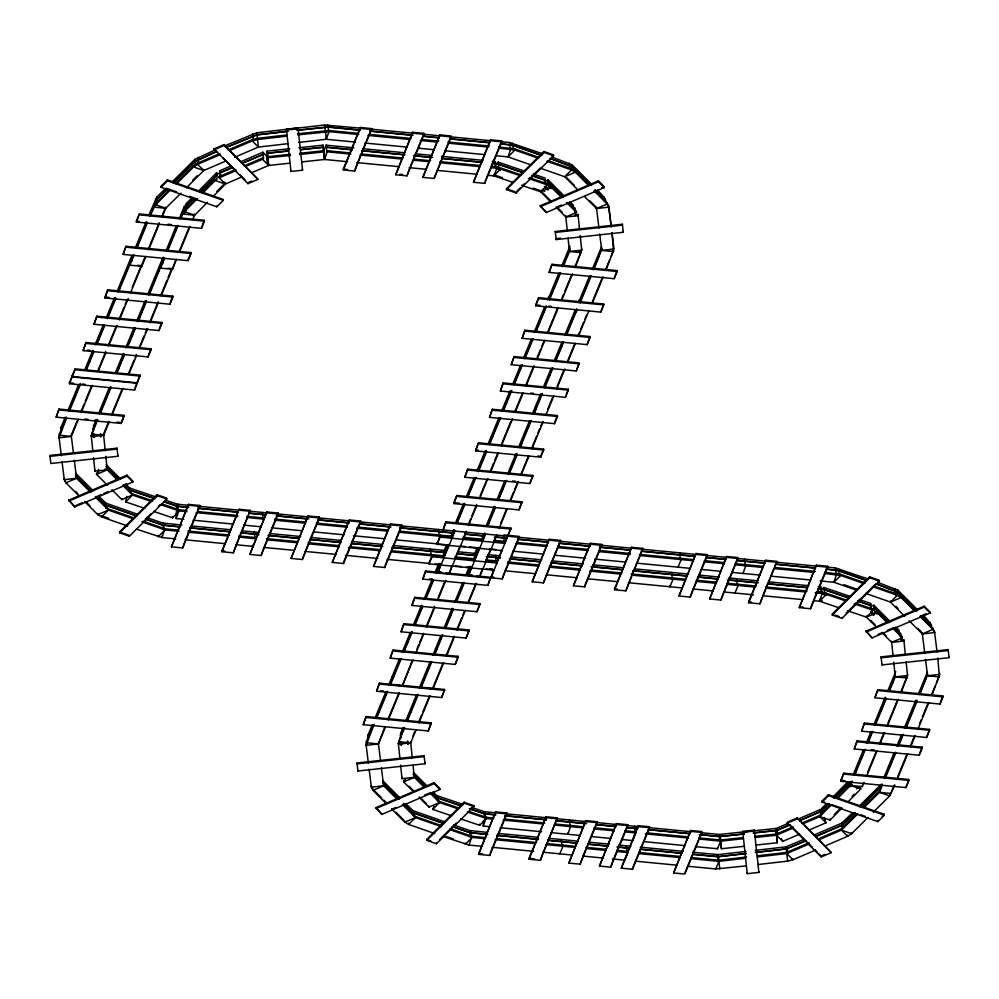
<?xml version="1.0" encoding="UTF-8"?>
<svg xmlns="http://www.w3.org/2000/svg" width="999" height="999" viewBox="0 0 999 999"><rect width="100%" height="100%" fill="white"/><g stroke="black" fill="none" stroke-linecap="round" stroke-linejoin="round"><path stroke-width="1.5" d="M157.305 203.821L157.367 199.176L167.145 189.473M186.251 210.801L186.313 206.156L193.719 198.626M195.354 166.059L195.417 161.413L216.646 151.636M199.713 192.058L216.97 174.975L216.908 179.62L214.972 179.37L202.285 192.27M821.628 814.173L821.665 811.063L829.07 803.546M843.218 827.684L843.268 824.587L855.219 812.724M98.514 469.393L98.476 471.953L96.466 473.251L96.591 474.4L107.567 485.364M132.03 260.826L131.718 258.404L117.957 291.92M155.981 204.583L156.106 200.999L157.367 199.176L156.818 197.115L165.509 188.474M162.662 263.798L162.35 261.363L148.839 294.143M180.357 218.581L185.115 207.904L184.952 212.7L182.705 212.887L181.069 218.306M401.024 737.961L400.499 733.591L402.847 727.896M469.742 571.303L469.218 566.92L465.684 575.474M469.942 570.891L469.418 566.52M78.359 419.405L71.341 436.413L59.078 437.824L59.328 434.103L66.334 417.095M59.078 437.824L66.458 418.256M61.451 431.044L61.126 427.147L65.21 417.22M61.039 431.093L61.126 427.147M385.439 726.91L378.421 743.93L366.158 745.329L366.396 741.62L373.414 724.612M366.158 745.329L374.126 724.337M372.29 724.725L368.194 734.652L368.119 738.611M69.418 382.829L75.137 368.868L140.147 375.162L134.528 390.035L69.518 383.741L69.418 382.829L73.626 383.229M86.001 342.52L83.142 350.612L148.152 356.918L151.111 349.725L151.011 348.813L86.001 342.52L83.142 350.612M96.866 316.171L94.006 324.275L159.016 330.569L161.975 323.376L161.875 322.465L96.866 316.171L94.006 324.275M107.73 289.822L104.87 297.927L169.88 304.22L172.839 297.04L172.74 296.116L107.73 289.822L104.87 297.927M125.986 246.291L123.127 254.395L188.137 260.689L191.096 253.509L190.996 252.597L125.986 246.291L123.127 254.395M136.364 221.141L139.323 213.961L204.333 220.255L204.433 221.166L201.473 228.346L136.463 222.053L136.364 221.141L139.173 221.416M59.028 409.053L56.169 417.145L121.179 423.439L124.151 416.258L124.051 415.347L59.028 409.053L56.169 417.145M69.518 383.741L75.137 368.868M136.463 222.053L139.323 213.961M68.132 410.127L78.659 384.615M85.09 369.018L92.72 350.499M95.08 344.792L103.297 324.85M106.244 317.719L114.46 297.777M117.407 290.647L131.506 256.443L132.18 259.028M135.652 247.14L146.166 221.653M149.076 214.585L156.818 197.115M68.931 410.664L80.032 383.728M85.639 370.292L93.531 351.024M96.216 344.643L104.445 324.687M107.043 318.244L115.609 297.615M129.77 264.011L133.529 254.745M136.189 248.439L146.953 222.19M149.613 215.884L155.707 200.961L166.808 189.348M89.223 362.462L90.397 359.603M69.381 411.163L80.494 384.228M86.351 370.017L93.993 351.486M96.928 344.368L104.57 325.836M107.505 318.718L115.734 298.763M118.669 291.646L129.833 264.573M154.358 205.245L156.106 200.999L155.494 199.013M145.879 256.406L141.796 266.321L129.895 265.16L133.978 255.257M136.9 248.177L147.402 222.702M150.325 215.622L155.507 204.708L170.729 189.598M71.216 435.264L77.06 421.079M81.156 411.163L84.078 404.071M85.252 401.236L91.096 387.063M98.127 370.017L105.769 351.486M108.117 345.791L115.747 327.26M119.281 318.718L123.976 307.317M125.15 304.47L126.91 300.187M132.205 287.362L141.021 265.996M141.671 265.16L145.167 256.668M148.089 249.6L159.178 222.702M162.1 215.622L165.022 208.541M81.281 412.312L92.395 385.377M98.252 371.166L105.894 352.647M108.829 345.517L117.058 325.574M119.405 319.867L128.222 298.489M130.569 292.794L141.733 265.722L137.275 265.284M148.801 249.338L159.303 223.851M162.225 216.771L165.722 208.279L180.944 193.182M95.767 420.379L93.419 426.073L94.018 428.059M98.701 413.261L109.266 387.637M115.722 371.99L123.364 353.459M125.712 347.764L133.941 327.809M136.875 320.691L145.105 300.736M148.039 293.619L162.138 259.415L162.812 262M162.2 260.015L163.374 257.168M166.309 250.05L176.286 225.849M179.221 218.731L184.503 205.919L184.715 207.867M93.631 428.022L97.153 419.48M99.5 413.786L110.652 386.75M116.521 372.515L124.163 353.983M127.098 346.865L134.74 328.334M138.262 319.792L145.904 301.261M96.903 420.229L91.746 434.19L103.646 435.352L108.928 422.54M99.838 413.111L110.402 387.487M116.271 373.251L123.913 354.732M126.848 347.602L135.077 327.66M138.012 320.529L146.241 300.587M148.589 294.88L160.34 266.383L160.527 268.132L172.427 269.28L176.536 259.315M118.094 369.705L119.268 366.845M132.193 335.502L133.367 332.655M139.236 318.406L140.422 315.547M158.042 272.802L159.216 269.955M160.402 266.983L164.173 257.692M166.858 251.323L177.422 225.699M91.746 434.19L97.615 419.967M100.549 412.849L111.114 387.225M116.983 372.977L124.625 354.458M127.56 347.327L135.202 328.808M138.137 321.678L146.366 301.735M149.301 294.605L160.464 267.532M182.767 213.599L185.115 207.904M160.527 268.132L164.635 258.167M167.57 251.049L178.134 225.424M105.232 450.686L103.521 434.19L108.804 421.378M112.325 412.837L122.303 388.648M128.172 374.4L134.041 360.152M135.227 357.305L136.401 354.458M139.336 347.327L144.031 335.926M145.205 333.079L146.978 328.808M150.499 320.254L158.142 301.735M161.076 294.605L166.945 280.357M168.119 277.51L171.653 268.956M175.824 259.59L172.427 269.28M179.345 251.049L188.736 228.272M193.431 216.883L194.605 214.036L192.969 219.468M111.863 415.422L123.014 388.374M128.883 374.138L136.526 355.607M139.46 348.489L147.69 328.534M150.037 322.839L158.267 302.884M161.201 295.766L172.365 268.694L167.907 268.256M179.47 252.198L190.035 226.586M136.801 383.366L134.528 390.035M137.188 382.342L140.147 375.162M148.639 354.558L151.011 348.813M159.503 328.221L161.875 322.465M172.74 296.116L169.88 304.22M121.179 423.439L124.051 415.347M188.037 259.777L190.996 252.597M203.746 221.691L201.473 228.346M143.144 521.153L164.935 528.796L161.925 537.549L136.401 529.12M298.539 142.47L326.311 139.286L329.32 130.532L297.465 133.754M176.523 507.105L177.71 504.245L726.023 557.342M353.783 147.84L326.086 145.155L324.313 149.463L324.413 158.329L323.676 151.411M178.297 509.39L177.71 504.245M350.637 152.959L327.547 150.724L326.91 151.761L326.086 145.155M183.853 519.305L176.161 518.568L179.171 509.802L161.601 503.833M327.547 150.724L324.538 159.478L301.885 161.9M188.474 504.383L171.441 546.84L182.68 547.939L199.812 506.381L199.713 505.469L188.474 504.383L171.441 546.84M184.952 541.271L182.68 547.939M185.552 539.835L196.753 512.649M197.352 511.213L199.713 505.469M343.281 169.068L360.414 127.51L371.665 128.596L354.62 171.066L343.381 169.98L343.281 169.068L347.502 169.468M343.381 169.98L360.414 127.51M357.492 162.962L354.62 171.066M358.017 161.701L368.693 135.777M371.665 128.596L369.293 134.341L411.001 138.436M221.94 550.836L239.073 509.278L250.312 510.364L233.279 552.834L222.04 551.748L221.94 550.836L224.75 551.098M222.04 551.748L239.073 509.278M238.749 538.399L233.279 552.834M239.273 537.125L243.669 526.485M244.218 525.149L247.352 517.544M249.126 513.236L250.312 510.364M412.737 132.293L395.704 174.763L406.943 175.849L424.076 134.291L423.976 133.379L412.737 132.293L395.704 174.763M266.883 511.975L249.85 554.433L261.089 555.531L278.234 513.973L278.134 513.061L266.883 511.975L249.85 554.433M409.802 167.757L406.943 175.849M410.327 166.483L420.492 141.833M421.016 140.572L423.976 133.379M263.961 547.427L261.089 555.531M264.485 546.166L274.638 521.515M275.162 520.242L278.134 513.061M439.91 134.902L422.877 177.372L434.115 178.459L451.261 136.913L451.161 136.001L439.91 134.902L422.877 177.372M447.664 144.443L434.115 178.459M450.561 137.437L448.189 143.182L488.086 147.04M308.104 515.959L291.071 558.429L302.31 559.515L319.443 517.969L319.343 517.045L308.104 515.959L291.071 558.429M307.792 545.079L302.31 559.515M308.316 543.818L312.699 533.166M315.859 525.499L313.249 531.843L344.218 534.84M316.383 524.238L319.343 517.045M490.509 139.81L473.476 182.28L484.715 183.366L501.848 141.808L501.748 140.896L490.509 139.81L473.476 182.28M485.202 181.019L487.574 175.262L493.793 175.861L512.824 182.33M488.099 174.001L490.709 167.657L496.928 168.257L496.803 167.108L490.646 166.508M491.258 166.333L495.654 155.682M496.178 154.42L501.748 140.896M496.803 167.108L496.153 168.157L495.342 161.538L492.257 161.239M349.325 519.955L332.292 562.425L343.531 563.511L360.664 521.953L360.564 521.041L349.325 519.955L332.292 562.425M496.928 168.257L493.793 175.861L500.524 169.018L500.399 167.857L520.904 174.825M344.018 561.163L345.804 556.843M346.391 555.407L357.605 528.221M358.191 526.785L360.564 521.041M390.547 523.951L373.514 566.408L384.752 567.507L401.885 525.949L401.785 525.037L390.547 523.951L373.514 566.408M385.239 565.147L387.612 559.403M388.136 558.141L390.746 551.798M391.296 550.474L395.691 539.822M396.216 538.561L401.785 525.037M379.458 683.154L376.586 691.246L441.608 697.539L444.567 690.359L444.468 689.447L379.458 683.154L376.586 691.246M393.082 650.024L390.209 658.129L455.232 664.422L458.191 657.242L458.091 656.331L393.082 650.024L390.209 658.129M403.946 623.688L401.074 631.78L466.096 638.074L469.055 630.893L468.956 629.982L403.946 623.688L401.074 631.78M414.81 597.34L411.938 605.431L476.96 611.725L479.92 604.545L479.82 603.633L414.81 597.34L411.938 605.431M441.371 572.514L425.674 570.991L422.802 579.095L487.824 585.389L490.684 577.285L476.461 575.911M431.968 555.794L428.833 563.399L387.125 559.353M440.047 536.213L436.9 543.818L436.775 542.657M445.966 521.84L443.106 529.932L445.966 521.84L510.976 528.134L490.984 577.784L502.222 578.883L519.355 537.325L519.255 536.413L508.016 535.327L508.116 536.238M453.871 502.684L456.83 495.492L521.84 501.785L521.94 502.697L518.981 509.89L453.971 503.596L453.871 502.684L459.49 503.221M467.694 469.143L464.835 477.247L529.845 483.541L532.804 476.361L532.704 475.437L467.694 469.143L464.835 477.247M475.599 449.987L478.558 442.807L543.568 449.1L543.668 450.012L540.709 457.192L475.699 450.899L475.599 449.987L478.409 450.262M492.382 409.265L489.522 417.37L554.532 423.663L557.492 416.483L557.392 415.559L492.382 409.265L489.522 417.37M503.246 382.929L500.387 391.021L565.397 397.315L568.356 390.134L568.256 389.223L503.246 382.929L500.387 391.021M514.11 356.581L511.251 364.672L576.261 370.966L579.22 363.786L579.12 362.874L514.11 356.581L511.251 364.672M524.975 330.232L522.115 338.324L587.125 344.63L590.084 337.437L589.984 336.526L524.975 330.232L522.115 338.324M552.01 264.298L549.138 272.39L614.16 278.696L617.12 271.503L617.02 270.592L552.01 264.298L549.138 272.39M366.109 716.558L363.249 724.662L428.259 730.956L431.218 723.763L431.118 722.851L366.109 716.558L363.249 724.662M422.802 579.095L425.674 570.991M494.118 570.179L429.108 563.886L432.067 556.705L431.843 554.632M502.097 549.687L502.197 550.599L437.175 544.305L440.147 537.125L439.922 535.052L439.273 536.101L438.449 529.495M453.971 503.596L456.83 495.492M475.699 450.899L478.558 442.807M535.701 304.895L538.661 297.702L603.683 304.008L603.783 304.92L600.811 312.1L535.801 305.806L535.701 304.895L539.922 305.307M535.801 305.806L538.661 297.702M375.212 717.644L385.739 692.12M388.661 685.039L399.213 659.427M402.147 652.31L410.377 632.355M413.311 625.237L421.541 605.282M423.888 599.587L432.117 579.632M435.052 572.514L438.586 563.96L438.798 565.909L435.851 573.039M444.105 550.649L446.466 544.917M455.919 521.99L463.561 503.471M466.496 496.341L474.138 477.822M477.072 470.691L485.302 450.749M488.236 443.618L498.813 417.969M509.977 390.896L502.335 409.428L502.547 411.376L510.776 391.421M512.912 383.778L520.554 365.247M523.488 358.129L531.131 339.598M534.065 332.48L544.642 306.83M547.577 299.7L548.751 296.853L549.025 299.4L559.927 273.102M548.813 297.452L558.791 273.251M561.725 266.134L569.942 246.204M376.011 718.169L387.113 691.233M390.035 684.153L400.599 658.528M403.296 652.147L411.763 631.455M414.46 625.074L422.34 605.806M425.037 599.425L433.254 579.47M444.318 552.597L447.265 545.442M451.998 533.978L453.771 529.67M456.718 522.514L463.773 505.419M467.295 496.865L474.937 478.346M477.872 471.216L486.101 451.273M489.035 444.143L499.612 418.494M513.711 384.303L521.353 365.771M524.288 358.653L532.517 338.698M535.452 331.581L546.028 305.931M439.935 563.349L437.112 571.665L441.57 572.102M442.894 556.181L447.627 544.717M450.574 537.562L453.534 530.394M456.468 523.264L464.697 503.309M467.045 497.614L475.274 477.659M478.209 470.541L486.438 450.586M489.373 443.469L499.95 417.819M502.884 410.689L511.113 390.746M514.048 383.616L521.69 365.097M524.625 357.967L532.267 339.448M535.202 332.317L545.779 306.668M393.943 675.674L392.769 678.521L392.17 676.535M399.825 661.413L400.999 658.566M406.868 644.318L408.042 641.47M420.979 610.127L422.152 607.267M458.878 518.281L460.052 515.434M491.783 438.486L492.957 435.639M498.826 421.391L499.999 418.531M505.881 404.283L507.055 401.436M531.73 341.596L532.904 338.736M538.786 324.488L539.959 321.641M562.524 266.658L570.154 248.152M377.048 717.257L387.575 691.733M401.074 659.003L390.497 684.652L390.372 683.491M404.008 651.872L412.237 631.93M415.172 624.8L422.814 606.281M425.749 599.15L433.379 580.631M437.112 571.665L440.059 564.51M443.019 557.342L448.339 544.443M451.286 537.275L454.245 530.119M457.18 522.989L464.822 504.47M467.757 497.34L475.986 477.385M478.334 471.69L486.563 451.748M489.498 444.617L500.661 417.545M503.596 410.414L511.825 390.472M514.173 384.765L522.402 364.822M525.337 357.692L532.979 339.173M535.914 332.043L546.49 306.393M568.793 252.46L569.967 249.613M549.487 299.875L560.651 272.827M563.586 265.709L569.455 251.486L568.044 237.987M440.734 564.547L437.862 572.639L449.113 573.738L466.246 532.18M443.868 556.942L448.801 544.967M451.935 537.362L454.308 531.618M437.862 572.639L455.007 531.093M366.396 741.62L366.521 742.769L378.421 743.93L384.727 727.172M388.236 718.668L398.763 693.156M411.663 661.85L402.385 685.801L396.441 685.227M416.958 649.025L418.718 644.755M419.892 641.895L423.414 633.354M426.948 624.8L434.577 606.281M438.111 597.727L444.567 582.055M468.956 522.989L470.716 518.718M471.89 515.859L476.598 504.458M480.119 495.916L486.588 480.244M490.109 471.69L493.631 463.136M494.805 460.289L497.752 453.171M501.86 443.194L510.676 421.815M514.785 411.838L522.427 393.319M525.949 384.765L533.591 366.246M537.112 357.692L540.634 349.151M541.808 346.291L543.581 342.02M547.689 332.043L557.679 307.817M561.85 298.451L563.611 294.181M564.785 291.333L571.241 275.674M574.762 267.133L581.218 251.473L578.883 250.836M388.361 719.829L399.463 692.894M402.385 685.801L412.962 660.152M415.909 653.034L423.539 634.502M426.486 627.384L434.702 607.429M437.649 600.312L445.866 580.357M451.973 565.634L449.113 573.738M454.92 558.491L459.64 547.027M466.146 531.268L463.186 538.449L483.379 540.409M468.494 525.561L476.723 505.619M479.657 498.489L487.887 478.546M490.821 471.416L498.464 452.897M501.398 445.766L512.562 418.693M515.496 411.576L523.139 393.044M526.073 385.926L534.303 365.971M537.237 358.853L544.88 340.322M547.814 333.204L558.391 307.555M561.975 299.6L572.539 273.988M575.474 266.87L581.218 251.473M405.781 720.779L416.346 695.154M419.28 688.036L429.845 662.399M432.792 655.269L441.009 635.327M443.956 628.196L452.172 608.254M454.52 602.547L462.749 582.604M474.138 555.057L477.097 547.889M486.55 524.962L494.193 506.431M497.127 499.313L504.77 480.781M507.704 473.663L515.934 453.708M518.868 446.59L529.445 420.941M540.609 393.868L532.966 412.387L533.179 414.335L541.745 393.706M543.543 386.738L551.186 368.219M554.12 361.089L561.763 342.57M564.697 335.439L575.274 309.79M578.209 302.672L579.383 299.825L579.657 302.372L590.509 276.199M579.445 300.412L589.385 276.311M592.307 269.231L601.66 246.541M403.983 727.747L398.826 741.708L410.714 742.856L415.996 730.044M406.581 721.303L417.732 694.255M420.666 687.137L431.231 661.5M433.928 655.119L442.157 635.164M445.092 628.046L452.972 608.778M455.669 602.397L463.898 582.442M467.082 574.575L470.579 566.321M472.939 560.589L478.259 547.689M481.206 540.521L484.165 533.354M487.1 526.223L494.992 506.955M497.677 500.574L505.906 480.631M508.503 474.188L517.07 453.558M519.667 447.115L530.581 420.779M544.343 387.262L552.322 368.057M554.92 361.613L563.149 341.67M565.834 335.289L576.66 308.891M402.859 731.305L404.033 728.458M409.902 714.223L411.076 711.375M435.739 651.56L436.913 648.713M449.837 617.357L451.024 614.51M593.106 269.755L601.873 248.501M483.017 536.975L484.203 534.115M487.749 525.524L488.923 522.677M501.848 491.321L503.021 488.474M508.891 474.225L510.077 471.378M520.641 445.729L521.828 442.882M527.697 428.633L528.871 425.774M533.578 414.373L535.926 408.678M548.851 377.335L550.024 374.475M560.601 348.826L561.775 345.979M567.657 331.73L568.831 328.883M574.7 314.635L575.874 311.788M398.826 741.708L404.695 727.472M407.629 720.354L418.194 694.73M431.705 661.962L421.128 687.612L421.004 686.463M434.64 654.845L442.869 634.889M445.804 627.772L453.446 609.24M456.381 602.122L464.023 583.591M472.202 575.062L467.744 574.637L470.704 567.469L465.984 566.995M473.651 560.302L478.971 547.415M481.93 540.247L484.877 533.079M487.812 525.961L495.454 507.43M498.389 500.312L506.618 480.357M508.966 474.662L517.195 454.707M520.129 447.589L531.293 420.504M534.24 413.386L542.457 393.431M544.805 387.737L553.034 367.782M555.968 360.664L563.611 342.133M566.545 335.015L577.122 309.365M597.589 259.877L598.763 257.043M580.119 302.872L591.221 275.936M594.143 268.843L601.623 249.263M471.366 567.507L468.494 575.611L479.745 576.698L496.878 535.139M474.5 559.915L479.433 547.939M482.567 540.334L484.94 534.577M468.494 575.611L485.639 534.053M412.937 736.013L414.697 731.743M418.806 721.778L421.74 714.66M422.914 711.812L429.37 696.153M432.892 687.612L442.882 663.386M445.829 656.268L454.046 636.313M456.993 629.195L461.688 617.794M462.862 614.947L464.622 610.664M468.156 602.122L475.786 583.591M500.761 523.101L506.643 508.853M510.164 500.299L513.686 491.758M514.86 488.911L517.807 481.78M520.741 474.662L528.384 456.131M531.905 447.577L536.6 436.188M537.787 433.329L539.547 429.058M540.721 426.211L542.482 421.928M547.764 409.115L552.472 397.714M557.167 386.313L563.636 370.641M567.744 360.664L574.8 343.556M577.734 336.438L579.495 332.168M580.669 329.308L583.616 322.19M584.79 319.343L586.55 315.06M591.895 302.859L602.409 277.347M605.918 268.843L609.427 260.339M611.176 256.081L613.523 250.412L606.043 269.992M418.931 722.926L430.094 695.891M443.593 663.124L433.029 688.773L427.072 688.186M446.541 655.993L454.17 637.474M457.117 630.344L465.334 610.401M468.281 603.271L476.498 583.329M480.232 574.35L482.604 568.606M490.871 548.563L485.739 561.001L496.978 562.087L501.923 550.112M495.591 537.1L493.818 541.421L505.057 542.507L510.976 528.134M499.125 528.533L507.355 508.578M510.289 501.461L518.518 481.506M521.453 474.388L529.095 455.856M532.03 448.738L543.194 421.665M546.128 414.535L553.771 396.016M556.705 388.886L564.934 368.943M567.869 361.813L575.511 343.294M578.446 336.163L589.023 310.514M592.594 302.597L603.121 277.085M458.091 656.331L455.232 664.422M468.956 629.982L466.096 638.074M479.82 603.633L476.96 611.725M490.684 577.285L487.824 585.389M617.02 270.592L614.16 278.696M444.468 689.447L441.608 697.539M490.984 577.784L493.843 569.692M521.84 501.785L518.981 509.89M532.704 475.437L529.845 483.541M541.196 454.845L543.568 449.1M555.032 421.316L557.392 415.559M568.256 389.223L565.397 397.315M578.533 364.31L576.261 370.966M589.984 336.526L587.125 344.63M603.683 304.008L600.811 312.1M431.118 722.851L428.259 730.956M504.495 572.215L502.222 578.883M505.082 570.779L507.704 564.447M508.229 563.174L512.612 552.534M513.161 551.198L516.296 543.593M516.895 542.157L518.668 537.849M549.238 539.31L532.205 581.78L543.444 582.867L560.576 541.308L560.476 540.397L549.238 539.31L532.205 581.78M549.438 567.17L543.444 582.867M549.987 565.834L554.383 555.194L585.339 558.191M554.907 553.921L557.517 547.589L588.473 550.586M558.104 546.153L560.476 540.397M590.459 543.306L573.426 585.776L584.665 586.863L601.798 545.304L601.698 544.393L590.459 543.306L573.426 585.776M443.481 836.625L468.993 845.054L472.003 836.3L450.212 828.671M485.601 818.368L484.79 811.75L691.358 831.755M489.398 826.673L483.241 826.073L486.251 817.319L468.681 811.35M585.152 584.515L587.524 578.758M588.049 577.497L595.604 559.178M596.116 557.917L601.698 544.393M495.554 811.887L478.521 854.357L489.76 855.444L506.893 813.885L506.793 812.974L495.554 811.887L478.521 854.357M490.247 853.096L500.699 827.771M501.223 826.498L506.793 812.974M614.535 588.848L631.68 547.29L642.919 548.389L625.886 590.846L614.635 589.76L614.535 588.848L617.345 589.123M614.635 589.76L631.68 547.29M631.356 576.411L625.886 590.846M631.88 575.149L636.263 564.51M636.813 563.174L639.435 556.83M639.959 555.569L642.919 548.389M529.008 858.341L546.153 816.782L557.392 817.881L540.359 860.339L529.108 859.252L529.008 858.341L534.64 858.89M529.108 859.252L546.153 816.782M542.619 853.683L540.359 860.339M543.219 852.247L554.433 825.062M555.019 823.626L557.392 817.881M559.79 853.845L562.924 846.24L562.799 845.092L562.15 846.141L561.338 839.522M678.034 567.17L681.168 559.565L681.043 558.404L680.394 559.452L679.582 552.834M585.864 820.629L568.831 863.099L580.069 864.185L597.202 822.639L597.102 821.727L585.864 820.629L568.831 863.099M696.028 553.521L678.995 595.991L690.234 597.077L707.367 555.531L707.28 554.62L696.028 553.521L678.995 595.991M585.539 849.749L580.069 864.185M590.459 837.836L586.063 848.488L606.268 850.449M591.008 836.513L593.618 830.169M594.143 828.908L597.102 821.727M692.507 590.421L690.234 597.077M693.106 588.985L696.241 581.381M696.79 580.044L701.173 569.405M701.698 568.144L707.28 554.62M616.495 823.601L599.462 866.071L610.701 867.157L627.834 825.599L627.734 824.687L616.495 823.601L599.462 866.071M726.66 556.493L709.627 598.963L720.866 600.049L738.011 558.491L737.911 557.579L726.66 556.493L709.627 598.963M613.561 859.053L610.701 867.157M614.085 857.791L624.25 833.141M624.775 831.867L627.734 824.687M723.139 593.394L720.866 600.049M723.738 591.957L734.427 566.033M734.939 564.772L737.312 559.015M638.336 825.698L621.303 868.168L632.542 869.255L649.675 827.696L649.575 826.785L638.336 825.698L621.303 868.168M625.324 858.878L627.946 852.547L617.107 851.498M633.403 839.297L635.888 831.805L625.049 830.756M734.977 593.044L738.111 585.439L737.986 584.278L737.337 585.327L736.525 578.721M743.044 573.463L746.066 564.697M633.041 866.907L635.401 861.15M635.926 859.889L638.548 853.546M639.085 852.222L643.481 841.57M644.005 840.309L649.575 826.785M748.588 601.835L765.721 560.277L776.96 561.363L759.927 603.833L748.688 602.747L748.588 601.835L751.398 602.097M748.688 602.747L765.721 560.277M762.2 597.177L759.927 603.833M762.786 595.729L765.409 589.398M765.933 588.124L770.316 577.484M774 568.543L770.866 576.148L810.763 580.019M774.6 567.107L776.373 562.799M690.659 830.481L673.626 872.951L684.864 874.038L701.997 832.479L701.897 831.568L690.659 830.481L673.626 872.951M684.765 873.126L698.413 840.022M698.938 838.76L701.31 833.004M816.32 565.172L799.287 607.642L810.526 608.728L827.659 567.182L827.559 566.258L816.32 565.172L799.287 607.642M813.91 599.363L827.559 566.258M743.169 837.587L720.516 840.009L719.867 841.046L719.055 834.44L700.586 832.654M816.458 591.883L822.614 592.482L821.965 593.531L821.153 586.913L818.069 586.613M695.966 846.677L717.507 848.763L720.641 841.158L719.904 834.427L750.112 831.205M822.614 592.482L819.605 601.236L813.448 600.636L810.526 608.728M687.999 866.27L715.746 868.955L718.88 861.35L718.756 860.189L691.008 857.504M877.821 689.66L874.949 697.764L939.972 704.058L942.931 696.877L942.831 695.966L877.821 689.66L874.949 697.764M840.846 780.381L843.805 773.189L908.828 779.495L908.928 780.406L905.956 787.587L840.946 781.293L840.846 780.381L845.067 780.793M857.142 740.858L854.282 748.95L919.292 755.244L922.252 748.064L922.152 747.152L857.142 740.858L854.282 748.95M864.472 723.076L861.613 731.168L926.622 737.474L929.582 730.281L929.482 729.37L864.472 723.076L861.613 731.168M840.946 781.293L843.805 773.189M853.296 774.475L863.273 750.274M866.208 743.156L870.903 731.768M885.189 697.202L874.625 722.814L874.837 724.774L885.738 698.476M887.537 691.508L895.753 671.578M836.575 798.263L850.324 784.29L851.498 781.443M854.095 774.999L864.659 749.375M867.344 743.006L872.04 731.618M888.673 691.358L895.379 674.949M854.482 775.037L855.656 772.19M861.525 757.954L862.699 755.107M880.519 712L881.692 709.153M892.257 683.528L893.431 680.681M837.761 798.338L850.449 785.439L852.209 781.168M855.144 774.05L865.122 749.849M868.056 742.732L872.751 731.355M875.299 725.249L886.45 698.201M889.385 691.083L895.254 676.847L893.73 662.2M867.507 772.627L876.31 751.273M879.832 742.732L883.94 732.766M887.661 723.825L897.052 701.048M900.574 692.507L907.03 676.847L904.694 676.211M850.324 784.29L850.449 785.439L862.349 786.588L864.11 782.317M867.045 775.199L877.022 751.011M879.957 743.893L884.652 732.504M887.199 726.398L898.351 699.35M901.285 692.232L907.03 676.847M884.053 777.147L893.968 753.084M896.89 746.016L901.56 734.69M915.783 700.262L905.256 725.786L905.469 727.734L916.582 700.799M918.705 693.181L927.472 671.915M884.839 777.684L895.354 752.21M898.263 745.129L902.347 735.227M919.505 693.718L927.684 673.863M863.024 807.379L879.332 791.196L882.254 784.115M885.164 777.047L895.092 752.984M898.014 745.903L902.684 734.577M905.806 727.085L916.907 700.149M919.242 694.48L927.434 674.625L919.954 694.205M890.484 764.984L891.657 762.15M909.377 719.268L910.539 716.433M864.235 807.454L879.457 792.344L882.379 785.276M885.289 778.196L895.803 752.722M898.713 745.641L903.383 734.315M905.931 728.234L917.032 701.298M891.807 790.933L894.142 785.276M897.651 776.785L906.992 754.133M910.489 745.641L913.998 737.15M919.455 723.975L921.203 719.73M922.377 716.895L928.221 702.722M931.73 694.205L935.239 685.701M936.4 682.866L939.322 675.786L931.855 695.366M894.854 785.014L889.672 795.928L873.363 812.112M897.189 779.345L907.691 753.87M910.613 746.79L915.284 735.464M917.819 729.382L928.933 702.447M942.831 695.966L939.972 704.058M908.228 780.931L905.956 787.587M919.792 752.896L922.152 747.152M929.482 729.37L926.622 737.474M263.149 519.055L263.798 518.006L246.878 516.358M238.798 535.939L255.732 537.587L255.082 538.636L254.258 532.017M494.093 540.309L504.932 541.358L504.283 542.395L503.471 535.789M486.026 559.877L496.853 560.938L496.203 561.975L495.392 555.369M635.888 831.805L635.239 832.854L634.427 826.248M169.518 189.523L153.709 205.981L153.834 207.13L165.722 208.279L165.597 207.13M881.13 784.227L880.981 786.712L860.326 807.204M861.75 806.243L881.343 786.176M889.547 794.779L891.233 792.344L891.358 793.506L879.457 792.344L879.332 791.196M433.916 806.518L432.792 809.402L451.823 815.871M820.728 598.351L819.48 600.087L822.402 601.073M192.108 197.64L185.764 204.083L186.313 206.156M198.451 191.184L216.421 172.914L220.791 174.4M185.976 206.031L193.369 198.514M200.062 192.17L216.97 174.975M195.941 198.714L184.315 210.539L184.44 211.701L194.73 215.197L207.417 202.298M184.44 211.701L197.128 198.801M202.41 193.419L215.097 180.519L214.972 179.37M216.808 191.471L225.262 182.867L223.239 181.781M213.761 195.841L225.387 184.016L242.145 176.835M128.172 490.097L130.07 488.161L156.431 497.115M130.669 493.306L130.07 488.161M144.743 508.354L125.712 501.898L132.442 495.042L132.318 493.893L123.551 485.127M495.292 165.035L498.164 162.138L524.512 171.091M500.399 167.857L499.063 168.769L498.164 162.138M177.834 510.714L176.935 504.083L165.21 500.099M153.534 511.338L172.565 517.807L179.296 510.964L186.988 511.7M545.916 184.678L545.017 178.047L533.304 174.076M529.682 177.81L547.252 183.779L547.377 184.94L540.646 191.783L521.615 185.315M437.749 800.811L437.15 795.666L463.511 804.62M432.792 809.402L439.523 802.559L439.398 801.398L430.631 792.632M484.915 818.218L484.003 811.588L472.29 807.604M460.601 818.855L479.645 825.324L486.376 818.468L492.532 819.068M821.103 590.409L823.963 587.499L850.324 596.453M846.715 600.199L826.21 593.231L824.874 594.13L823.963 587.499M826.21 593.231L826.335 594.38L819.605 601.236L838.636 607.704M871.415 608.566L870.816 603.421L859.103 599.437M847.427 610.689L866.458 617.157L873.188 610.302L873.064 609.153L855.494 603.184M826.398 803.633L821.116 809.003L821.665 811.063M832.741 797.177L847.539 782.13M821.328 810.951L828.72 803.433M834.015 798.051L849.874 781.93M834.352 798.164L850.211 782.042M801.523 823.251L819.667 815.459L830.231 804.707M803.034 823.8L819.792 816.62L831.418 804.794M850.149 786.7L852.259 784.54M856.48 788.848L858.591 786.7L860.626 787.786L860.751 788.935L848.064 801.835M834.19 814.66L840.534 808.203M852.159 796.39L854.282 794.23M819.667 815.459L819.792 816.62L830.082 820.117L841.72 808.291M167.395 179.92L160.926 186.351L161.014 187.263L216.845 206.805L223.326 200.374L223.227 199.463L167.395 179.92L167.495 180.831L161.014 187.263M172.04 182.005L194.867 159.353L214.822 150.087M173.339 182.879L195.08 161.301L216.433 151.436M173.676 182.992L195.417 161.413L194.867 159.353M176.036 183.054L193.431 165.797L197.452 163.174L219.867 153.559M176.161 184.203L193.556 166.945L197.577 164.335L219.992 154.708M192.782 180.157L197.128 175.849M186.376 187.787L203.771 170.517L226.186 160.901M96.191 496.865L108.279 508.941L108.404 510.089L101.536 516.895L97.777 514.647L84.59 501.486M119.593 531.943L157.055 494.742L166.708 498.126L166.808 499.038L129.346 536.238L119.693 532.867L119.593 531.943L129.246 535.327L129.346 536.238M119.693 532.867L157.155 495.654L157.055 494.742M145.817 518.868L151.224 513.511M158.279 506.505L160.24 504.557L179.296 510.964M543.843 151.498L506.381 188.711L506.481 189.623L516.133 192.994L553.596 155.794L553.496 154.882L543.843 151.498L543.943 152.41L506.481 189.623M178.908 531.281L165.06 529.945L158.192 536.75L158.067 535.601M520.354 187.8L516.033 192.083L516.133 192.994M522.514 185.652L524.475 183.704M530.444 177.772L539.085 169.193M403.271 804.37L415.347 816.445L415.484 817.594L408.616 824.412L404.845 822.165L391.67 808.99M426.673 839.46L464.135 802.247L473.788 805.631L473.888 806.543L436.426 843.755L426.773 840.371L426.673 839.46L430.806 840.908M426.773 840.371L464.235 803.159L464.135 802.247M439.56 839.622L456.131 823.164M470.554 808.853L473.788 805.631M484.44 838.648L472.127 837.449L465.272 844.267L465.147 843.106M869.654 576.873L832.192 614.073L832.292 614.984L841.945 618.369L879.407 581.156L879.307 580.244L869.654 576.873L869.754 577.784L832.292 614.984M846.165 613.161L874.987 584.54M865.808 593.456L890.496 602.11L897.364 595.304L897.239 594.143L873.988 586.001M821.952 801.173L828.433 794.742L884.265 814.285L884.365 815.196L877.884 821.628L822.052 802.085L821.952 801.173L824.712 802.135M822.052 802.085L828.533 795.654L828.433 794.742M813.823 835.114L841.845 823.089L852.497 812.811M860.114 805.256L880.768 784.752L881.318 786.825M854.882 812.599L842.057 825.037L815.434 836.463M817.469 839.185L841.283 828.958L856.505 813.848M818.993 839.734L841.408 830.107L857.716 813.923M867.931 817.507L851.623 833.69L847.602 836.3L825.186 845.928M882.105 816.433L884.265 814.285M871.727 610.052L873.064 609.153M405.544 779.47L403.546 780.756L403.671 781.917L413.536 791.77M214.011 148.901L224.051 144.593L258.004 179.345L247.964 183.654L214.011 148.901L215.959 150.849M214.098 149.813L224.151 145.504L258.004 179.345M224.638 145.879L256.768 132.78L324.663 125L363.299 128.396M226.249 147.228L256.98 134.728L287.837 131.194M226.448 147.427L257.018 134.977L287.874 131.443M228.272 149.95L252.098 139.723L257.355 138.349L286.663 134.99M229.807 150.499L252.223 140.871L257.48 139.51L286.788 136.151M234.603 157.293L258.416 147.065L287.737 143.706M230.794 166.009L219.63 170.804L220.217 177.447L219.068 176.673L235.826 169.48M240.572 161.813L262.899 152.223L266.408 155.732L267.295 162.687L268.669 165.447L251.91 172.64M219.842 172.752L232.405 167.357M242.183 163.162L263.324 154.383L263.486 158.878L262.337 158.104L244.193 165.896M220.055 172.952L232.617 167.57M242.382 163.374L263.324 154.383M219.068 176.673L219.193 177.822L235.951 170.642M245.717 166.446L262.462 159.253L268.669 165.447L289.81 163.187M251.623 181.119L247.864 182.742L247.964 183.654M544.455 181.393L548.064 179.845L564.51 196.279M551.248 188.724L549.063 186.526L547.927 181.943L562.524 196.041M561.138 197.09L551.273 187.225L540.646 191.783L550.511 201.648M540.284 205.769L598.376 180.844L604.22 186.688L604.32 187.6L546.241 212.537L540.284 205.769L546.241 212.537M540.384 206.681L598.476 181.756L604.32 187.6M557.517 206.743L561.5 205.032M601.71 187.775L604.22 186.688M568.756 202.76L573.488 206.993L573.276 205.045L569.992 201.761M567.594 202.51L576.373 211.276L576.498 212.425L565.871 216.995L555.993 207.13M90.834 492.532L76.548 478.259L65.922 482.829L64.286 479.67L62.05 461.738M96.591 474.4L107.23 469.842L117.095 479.695M68.869 500.137L126.948 475.199L132.805 481.056L132.904 481.968L74.813 506.905L68.869 500.137L74.813 506.905M68.968 501.048L127.048 476.111L132.904 481.968M75.974 505.444L82.255 502.759M96.791 496.515L100.974 494.717M103.759 493.518L107.954 491.72M122.765 485.364L126.536 483.753M124.7 485.377L129.445 489.61L129.233 487.662L125.936 484.378M111.95 489.747L121.816 499.6L132.442 495.042L151.486 501.51M133.092 518.743L108.404 510.089L97.777 514.647L97.652 513.498M396.803 798.938L383.628 785.776L373.002 790.334L371.366 787.175L369.131 769.242M403.671 781.917L414.298 777.347L424.175 787.212M375.936 807.642L434.028 782.716L439.885 788.561L439.985 789.472L381.893 814.41L375.936 807.642L381.893 814.41M376.036 808.566L434.128 783.628L439.985 789.472M391.845 809.19L395.829 807.479M424.525 795.154L428.509 793.443M870.254 606.755L873.875 605.207L890.321 621.653M877.06 614.085L874.874 611.9L873.725 607.317L888.336 621.403M890.371 600.948L890.496 602.11L901.135 597.539L914.31 610.714M431.78 792.894L436.513 797.127L436.313 795.179L433.017 791.882M866.333 615.996L866.458 617.157L877.085 612.587L886.95 622.452M419.018 797.252L428.896 807.117L439.523 802.559L458.553 809.015M441.62 826.76L415.484 817.594L404.845 822.165L404.72 821.016M866.096 631.143L924.187 606.206L930.032 612.062L930.131 612.974L872.052 637.899L866.096 631.143L872.052 637.899M866.195 632.055L924.275 607.117L930.131 612.974M878.221 634.303L881.992 632.679M887.312 630.394L891.295 628.683M919.992 616.371L926.273 613.673M894.567 628.134L899.3 632.367L899.088 630.419L895.803 627.122M881.805 632.492L891.67 642.357L902.309 637.799L902.184 636.638L893.406 627.872M797.327 817.894L787.274 822.202L787.374 823.114L821.228 856.955L831.28 852.646L797.327 817.894L831.28 852.646M787.374 823.114L797.427 818.805M788.124 823.363L776.96 828.159L777.547 834.814L776.398 834.028L755.244 836.288M797.889 819.168L820.229 809.59L821.977 811.338M777.16 830.107L789.722 824.724M799.5 820.529L820.441 811.538L820.753 814.734M777.372 830.319L789.934 824.924M799.699 820.728L820.641 811.737M793.144 826.847L776.398 834.028L776.498 835.077L776.023 830.656L753.358 833.079M793.268 827.996L776.523 835.189L755.381 837.449M756.168 845.029L777.309 842.769L776.523 835.189L782.716 841.383L799.462 834.19M809.24 829.994L825.986 822.801L824.175 817.444M755.207 850.374L786.063 846.84L804.008 839.322M805.631 840.671L786.275 848.788L755.419 852.322M805.831 840.871L786.3 849.038L755.444 852.572M815.634 836.663L842.257 825.236L843.268 824.587L842.719 822.514M757.329 855.768L786.638 852.409L809.053 842.794M757.454 856.93L786.762 853.558L809.178 843.943M815.384 850.137L792.956 859.752L787.712 861.126L758.391 864.485M819.18 854.095L821.128 856.043L824.899 854.42M92.919 451.66L91.234 435.502L93.556 434.84M400 759.165L398.314 743.019L400.636 742.344L400.949 745.341M549.063 186.526L551.148 186.064L562.112 197.028M105.007 469.143L107.105 468.681L118.069 479.645M874.874 611.9L876.96 611.438L887.924 622.402M297.103 130.132L328.059 126.91L360.427 130.045M297.128 130.382L327.959 127.16L360.327 130.295M297.59 134.902L329.445 131.681L358.728 134.515M597.365 190.035C609.402 202.048 607.966 205.894 595.029 189.947M599.7 233.978L601.748 250.412L614.01 249.001L612.025 232.904M90.709 491.371L76.424 477.11L76.548 478.259L64.286 479.67L64.161 478.509L65.922 482.829L79.108 495.991M923.176 615.409C932.979 624.313 936.051 633.641 921.94 616.408M920.766 616.146L932.854 628.221L934.614 632.529L922.352 633.94L909.165 620.766M925.511 659.34L927.559 675.786L939.822 674.375L939.697 673.226M397.777 798.888L383.504 784.615L383.628 785.776L371.366 787.175L371.241 786.026L372.877 789.185L381.655 797.964M692.632 852.234L718.169 854.62L745.941 851.435M746.153 853.383L718.381 856.568L692.844 854.195M746.191 853.633L718.418 856.817L692.732 854.445M718.756 860.189L746.528 857.005M691.133 858.665L718.88 861.35L745.104 858.341M715.746 868.955L746.053 865.908M286.413 129.133L298.014 127.884L298.114 128.796L286.513 130.045L286.413 129.133L290.959 171.453L302.56 170.192L298.014 127.884M555.282 231.493L622.377 224.238L622.477 225.15L555.382 232.405L555.282 231.493L556.156 239.573L623.239 232.305L622.377 224.238M560.402 238.187L556.056 238.649L556.156 239.573M117.033 448.176L49.95 455.432L50.824 463.499L117.907 456.243L117.033 448.176L117.133 449.088L50.05 456.343M881.093 656.867L948.176 649.6L948.276 650.524L881.193 657.779L881.093 656.867L881.967 664.934L949.05 657.679L948.176 649.6M357.03 762.949L424.113 755.681L424.213 756.593L357.13 763.86L357.03 762.949L357.892 771.016L424.987 763.76L424.113 755.681M742.719 831.355L754.32 830.094L754.42 831.006L742.819 832.267L742.719 831.355L747.264 873.663L758.865 872.414L754.32 830.094M268.669 165.447L267.133 151.136L289.785 148.726M298.851 147.752L323.014 145.167L323.226 147.128L300.574 149.538M288.499 150.837L267.345 153.097L267.133 151.136M288.524 151.086L267.37 153.346L267.857 157.755L290.534 155.444M300.599 149.788L323.251 147.377L323.738 151.786L323.626 150.749L299.463 153.322M290.409 154.296L267.744 156.718L267.857 157.755M299.588 154.483L323.751 151.898L324.538 159.478L347.627 161.713M569.33 250.324L569.455 251.486L581.73 250.162L580.194 235.514M94.818 469.992L94.942 471.153L107.23 469.842L105.819 456.343M891.67 642.357L903.958 641.046L903.833 639.897L901.423 639.735L900.374 632.966L901.16 640.459M895.129 675.699L895.254 676.847L907.542 675.536L906.13 662.037M400.811 737.424L400.199 735.514M401.898 777.509L402.023 778.658L414.298 777.347L413.062 765.346M753.121 830.881L775.786 828.458L775.998 830.406L753.333 832.829M744.28 833.803L720.117 836.375L719.904 834.427M744.305 834.053L720.142 836.638L720.616 841.046L720.516 840.009L698.975 837.924M699.1 839.073L720.641 841.158L743.293 838.735M720.679 841.745L721.428 848.738L744.08 846.315M567.295 230.831L565.746 215.834L565.871 216.995L578.146 215.672L578.021 214.523L575.611 214.36L574.575 207.592L575.412 215.547M369.468 128.996L414.16 133.317M423.401 134.216L509.577 142.557L543.006 153.871M412.837 133.204L424.076 134.291M360.514 128.421L371.765 129.508M369.68 130.944L412.837 135.115M423.613 136.164L439.011 137.65M449.775 138.699L489.785 142.57M500.561 143.619L512.712 145.13L541.758 155.32M369.58 131.194L412.724 135.377M423.514 136.413L438.898 137.912M449.675 138.948L489.685 142.82M500.462 143.868L512.487 145.355L541.533 155.544M358.604 133.367L329.32 130.532L328.671 131.581L327.847 124.962M421.79 139.485L438.723 141.121M447.952 142.02L489.498 146.041M498.738 146.928L514.772 148.926L539.46 157.58M367.969 135.414L409.59 139.448M420.379 140.484L437.3 142.12M498.863 148.089L514.897 150.075L538.136 158.217M324.663 125L326.311 139.286L355.594 142.12M364.835 143.019L406.456 147.053M418.781 148.239L434.165 149.725M444.942 150.774L484.952 154.645M495.729 155.694L508.041 156.88L531.281 165.035M363.012 148.726L404.558 152.747M415.334 153.796L432.255 155.432M441.483 156.331L483.029 160.352M326.298 147.103L352.46 149.638M361.688 150.524L404.77 154.695M413.998 155.594L432.467 157.38M441.695 158.279L481.705 162.15M492.47 163.199L495.554 163.486M326.198 147.352L352.36 149.887M361.588 150.787L404.67 154.957M413.898 155.844L430.819 157.48M441.595 158.529L481.593 162.4M492.37 163.449L495.442 163.749M361.401 153.996L402.947 158.017M413.711 159.066L430.644 160.702M439.872 161.601L479.882 165.472M327.684 151.873L350.761 154.108M359.99 155.007L401.536 159.028M413.836 160.215L429.233 161.701M439.997 162.75L480.007 166.621M356.855 162.6L398.401 166.633M409.165 167.67L426.086 169.306M436.863 170.354L476.873 174.226M399.812 174.263L402.634 174.525M601.748 250.412L613.648 251.561L611.962 232.567M182.829 214.036L194.73 215.197M569.455 251.486L581.343 252.635M139.423 214.872L204.433 221.166M168.144 224.226L171.029 224.5M552.11 265.21L617.12 271.503M126.086 247.215L191.096 253.509M538.761 298.626L603.783 304.92M548.426 306.131L551.411 306.418M107.83 290.734L172.839 297.04M525.074 331.144L590.084 337.437M106.169 297.153L108.978 297.415M96.965 317.083L161.975 323.376M514.21 357.492L579.22 363.786M86.101 343.431L151.111 349.725M503.346 383.841L568.356 390.134M87.25 350.112L90.06 350.387M530.631 393.044L533.516 393.331M75.237 369.78L140.247 376.074M492.482 410.177L557.492 416.483M137.288 383.254L72.278 376.96L72.178 376.049M82.143 384.053L85.115 384.34M478.658 443.718L543.668 450.012M537.799 456.006L540.609 456.281L540.709 457.192M59.128 409.965L124.151 416.258M84.977 419.031L87.862 419.318M95.067 420.017L97.952 420.292M116.871 422.127L121.079 422.527M467.794 470.054L532.804 476.361M512.549 480.969L515.534 481.256M456.93 496.403L521.94 502.697M446.066 522.752L511.076 529.045M503.808 534.915L506.618 535.189M726.76 557.405L738.011 558.491M738.398 558.541L835.389 567.932L867.357 578.733M177.922 506.193L188.699 507.23M197.927 508.129L237.924 512M248.701 513.049L265.634 514.685M276.448 515.734L308.891 518.868M318.169 519.767L349.063 522.764M359.877 523.813L390.771 526.798M400.037 527.697L452.597 532.792M464.985 533.99L483.553 535.789M495.941 536.987L506.768 538.036M517.582 539.085L548.476 542.07M559.29 543.119L590.197 546.116M599.462 547.015L630.357 549.999M641.171 551.048L695.279 556.293M706.106 557.342L726.236 559.29M737.062 560.339L764.809 563.024M775.586 564.06L815.596 567.944M826.373 568.98L838.523 570.504L866.121 580.169M177.822 506.443L188.586 507.48M197.827 508.379L237.824 512.25M248.601 513.299L265.534 514.935M276.348 515.984L307.242 518.981M318.057 520.017L348.951 523.014M359.777 524.063L390.671 527.06M399.937 527.947L452.497 533.041M464.872 534.24L483.454 536.038M494.28 537.087L506.668 538.286M517.482 539.335L548.376 542.32M559.19 543.369L590.084 546.366M599.363 547.265L630.257 550.249M642.619 551.448L695.167 556.543M706.006 557.592L726.123 559.54M736.962 560.589L764.71 563.274M775.486 564.323L815.496 568.194M826.26 569.23L838.286 570.729L865.896 580.394M179.171 509.802L186.863 510.551M197.64 511.6L237.637 515.472M274.613 519.055L305.507 522.04M316.321 523.089L347.227 526.086M358.042 527.122L387.387 529.97M399.75 531.168L452.297 536.251M463.136 537.3L483.254 539.26M517.295 542.544L546.64 545.392M557.454 546.441L588.349 549.425M599.163 550.474L630.069 553.471M639.335 554.37L693.431 559.602M704.27 560.651L724.387 562.599M735.227 563.648L762.986 566.346M775.299 567.532L815.309 571.403M824.55 572.302L840.584 574.288L865.271 582.941M196.229 512.599L237.762 516.62M247.003 517.519L263.923 519.155L263.798 518.006M274.737 520.204L305.632 523.189M316.446 524.238L347.352 527.235M356.618 528.134L387.512 531.118M398.326 532.167L452.422 537.412M515.871 543.556L546.765 546.54M599.288 551.635L630.194 554.62M639.46 555.519L693.556 560.764M704.395 561.813L724.512 563.761M735.351 564.81L763.111 567.494M773.888 568.543L813.898 572.415M824.674 573.451L840.708 575.449L863.948 583.591M440.147 537.125L505.157 543.419L504.932 541.358M193.094 520.204L233.092 524.075M243.868 525.124L260.789 526.76L260.664 525.611M271.603 527.809L302.497 530.794M353.484 535.739L384.378 538.723M396.74 539.922L444.642 544.567M460.127 546.066L464.772 546.515M469.418 546.965L475.599 547.564M489.535 548.913L495.729 549.512M512.737 551.161L543.631 554.145M594.617 559.09L625.511 562.075M636.326 563.124L690.421 568.369M701.261 569.418L721.378 571.366M732.217 572.415L759.977 575.099M819.992 580.906L833.84 582.255L857.092 590.397M146.678 517.445L162.662 523.051L181.93 525.012M191.171 525.911L231.181 529.782M241.945 530.819L258.891 532.467M269.705 533.516L300.612 536.5M311.426 537.549L340.771 540.397M351.586 541.446L382.492 544.43M393.306 545.479L444.305 550.424M458.241 551.773L475.274 553.421M487.649 554.62L500.024 555.819M510.839 556.868L541.733 559.852M552.547 560.901L583.453 563.898M592.719 564.785L623.613 567.782M634.427 568.831L688.536 574.063M699.375 575.124L719.492 577.072M728.783 577.971L758.066 580.806M768.83 581.843L808.84 585.714M180.607 526.81L162.874 524.999L145.442 518.893M189.835 527.709L229.845 531.58M240.622 532.629L257.567 534.265M268.381 535.314L299.275 538.299M310.09 539.348L340.984 542.345M351.798 543.394L382.704 546.378M391.97 547.277L444.518 552.372M456.905 553.571L475.487 555.369M486.313 556.418L500.237 557.767M509.502 558.666L540.409 561.65M551.223 562.699L582.117 565.696M591.383 566.595L622.29 569.58M633.104 570.629L687.2 575.874M698.039 576.923L718.156 578.871M728.995 579.919L758.278 582.754M767.507 583.641L807.517 587.524M818.281 588.561L821.353 588.861M178.958 526.91L162.65 525.224L145.217 519.118M189.735 527.959L229.745 531.83M240.522 532.879L259.003 534.665M268.269 535.564L299.176 538.561M309.99 539.597L340.884 542.594M351.698 543.643L382.592 546.628M391.87 547.527L444.418 552.622M456.805 553.821L475.374 555.619M487.762 556.818L500.137 558.016M509.403 558.916L540.297 561.9M551.111 562.949L582.017 565.946M591.283 566.845L622.177 569.83M632.991 570.879L687.1 576.123M697.926 577.172L718.056 579.12M727.347 580.019L756.63 582.854M767.407 583.903L807.404 587.774M818.181 588.811L821.253 589.11M164.935 528.796L178.784 530.132M188.012 531.031L229.57 535.052M266.546 538.623L297.44 541.62M308.254 542.669L339.148 545.666M349.962 546.703L380.856 549.7M391.67 550.749L444.23 555.831M455.057 556.88L475.187 558.828M507.667 561.975L538.573 564.972M549.388 566.021L580.282 569.005M591.096 570.054L621.99 573.051M631.256 573.95L685.351 579.183M696.191 580.232L716.32 582.18M727.147 583.229L756.455 586.076M765.684 586.962L807.229 590.983M188.137 532.18L228.147 536.051M238.923 537.1L255.856 538.736L255.732 537.587M266.671 539.785L297.565 542.769M308.379 543.818L339.273 546.815M348.539 547.714L379.445 550.699M391.795 551.898L444.355 556.992M455.107 558.029L475.312 559.989M507.792 563.136L538.698 566.121M549.512 567.17L580.407 570.167M589.672 571.066L620.566 574.05M631.38 575.099L685.476 580.344M696.315 581.393L716.445 583.341M727.272 584.39L755.032 587.075M765.808 588.124L805.806 591.995M815.047 592.882L822.739 593.631M432.067 556.705L497.077 562.999L496.853 560.938M489.797 568.868L492.619 569.13M175.774 538.886L161.925 537.549L161.801 536.401M185.002 539.785L225.012 543.656M235.789 544.705L252.71 546.341L252.585 545.192M263.524 547.39L294.43 550.374M305.244 551.423L336.139 554.42M345.404 555.319L377.847 558.453M435.027 563.998L439.672 564.447M455.144 565.946L461.338 566.545M486.101 568.943L492.295 569.542M504.657 570.741L535.564 573.726M546.378 574.775L577.272 577.772M588.086 578.821L617.432 581.655M628.246 582.704L682.342 587.949M693.181 588.998L713.311 590.946M724.138 591.995L753.446 594.83M762.674 595.716L802.672 599.6M490.884 576.873L493.693 577.147M800.586 606.868L803.396 607.142M445.829 572.939L472.003 575.474M425.774 571.903L490.784 578.196M429.732 578.858L432.542 579.133M414.91 598.251L479.92 604.545M404.046 624.6L469.055 630.893M927.559 675.786L939.447 676.935L937.774 657.941M895.254 676.847L907.154 677.996M877.921 690.584L942.931 696.877M393.181 650.948L458.191 657.242M864.572 723.988L929.582 730.281M379.545 684.065L444.567 690.359M380.706 690.746L383.516 691.021M857.242 741.77L922.252 748.064M871.365 749.7L874.35 749.999M366.208 717.469L431.218 723.763M843.905 774.113L908.928 780.406M368.806 736.638L368.194 734.652M690.759 831.393L701.997 832.479M485.002 813.698L495.766 814.747M505.007 815.634L546.54 819.667M555.781 820.554L586.65 823.551M595.941 824.45L616.058 826.398M626.897 827.447L637.712 828.496M648.488 829.532L690.022 833.553M700.799 834.602L719.268 836.388M484.89 813.948L495.666 814.997M504.895 815.896L546.441 819.917M555.669 820.803L585.002 823.651M595.841 824.699L615.958 826.648M626.798 827.696L637.612 828.745M648.376 829.782L689.922 833.803M699.15 834.702L719.155 836.638M486.251 817.319L493.943 818.069M504.72 819.105L544.717 822.976M555.494 824.025L583.254 826.71M594.093 827.759L614.223 829.707M646.665 832.854L688.199 836.875M503.296 820.117L543.306 823.988M554.07 825.024L583.391 827.871M594.218 828.92L614.348 830.868M625.174 831.917L636.013 832.966M645.242 833.853L688.323 838.024M500.162 827.709L541.708 831.742M550.936 832.629L580.244 835.464M591.083 836.525L611.213 838.473M622.04 839.522L632.879 840.571L632.754 839.41M643.656 841.608L685.189 845.629M453.758 824.962L469.742 830.556L487.475 832.379M498.239 833.416L538.249 837.287M549.025 838.336L578.371 841.17M589.198 842.219L609.328 844.167M618.606 845.067L630.981 846.265M640.222 847.164L683.378 851.348M487.687 834.327L469.942 832.517L452.51 826.398M496.915 835.214L538.461 839.235M547.702 840.134L577.035 842.981M587.862 844.03L607.991 845.978M617.27 846.877L629.645 848.076M640.434 849.113L682.055 853.146M487.574 834.577L469.717 832.741L452.285 826.623M496.815 835.464L538.361 839.497M547.602 840.384L576.923 843.231M587.762 844.28L607.879 846.228M617.17 847.127L629.545 848.326M640.334 849.362L681.942 853.396M472.003 836.3L485.864 837.637M496.628 838.685L536.638 842.557M547.415 843.606L575.187 846.29M586.026 847.339L606.143 849.287M616.982 850.336L627.822 851.385M638.611 852.434L680.219 856.468M495.217 839.684L535.227 843.568M546.003 844.605L575.312 847.452M638.736 853.583L680.344 857.617M468.993 845.054L481.306 846.253M492.082 847.289L533.628 851.323M542.869 852.209L572.177 855.044M583.016 856.093L603.134 858.054M612.424 858.953L624.8 860.151M635.589 861.188L677.21 865.221M479.82 853.583L482.629 853.845M498.376 164.086L523.264 172.54M532.042 175.524L545.229 180.007M498.151 164.311L523.039 172.765M531.818 175.749L545.004 180.232M494.343 166.009L498.738 167.507M500.524 169.018L519.567 175.487M528.346 178.471L547.377 184.94M496.241 168.232L500.636 169.73M496.016 168.456L500.412 169.955M493.668 174.713L502.447 177.697M533.204 188.149L540.521 190.634M215.097 180.519L225.387 184.016L225.262 182.867M824.175 589.447L849.075 597.914M857.854 600.899L871.028 605.369M823.95 589.672L848.85 598.139M857.629 601.123L870.816 605.594M820.154 591.383L826.011 593.369M826.335 594.38L845.366 600.849M854.157 603.833L873.188 610.302M822.052 593.606L826.448 595.092M821.827 593.831L826.223 595.317M130.282 490.109L153.709 498.064M163.961 501.548L177.135 506.031M130.07 490.334L154.957 498.788M163.736 501.773L176.923 506.256M132.318 493.893L152.822 500.849M850.449 785.439L860.751 788.935M437.362 797.614L460.789 805.581M469.58 808.566L484.215 813.536M437.137 797.851L460.564 805.806M469.355 808.79L483.991 813.76M439.398 801.398L458.429 807.866M467.345 812L486.376 818.468M543.943 152.41L553.596 155.794M551.723 156.93L572.102 164.798L591.87 184.553M550.474 158.366L572.315 166.746L590.983 185.402M550.249 158.591L571.965 166.895L589.535 184.453M548.176 160.627L571.428 168.781L575.199 171.016L589.472 185.29M546.853 161.276L571.553 169.93L575.324 172.178L588.498 185.339M539.997 168.082L564.685 176.736L577.872 189.91M507.754 189.186L514.647 191.608M203.646 169.368L203.771 170.517L193.556 166.945L193.431 165.797M167.495 180.831L223.326 200.374M166.433 188.287L170.579 189.735M172.028 190.235L176.411 191.771M189.56 196.378L196.878 198.938M165.722 208.279L155.507 204.708L155.382 203.546M869.754 577.784L879.407 581.156M877.534 582.292L897.914 590.159L917.681 609.914M876.285 583.741L898.126 592.12L916.795 610.776M876.061 583.965L897.776 592.27L916.445 610.926M872.664 586.65L897.364 595.304L901.135 597.539L900.998 596.391L897.239 594.143L895.866 595.042L894.967 588.411M843.893 584.665L856.967 589.248M834.952 615.047L839.085 616.495M157.155 495.654L166.808 499.038M98.601 496.128L106.006 503.196L137.962 514.398M136.726 515.834L106.219 505.144L97.715 496.978M136.501 516.058L105.994 505.369L97.365 497.127M108.279 508.941L134.428 518.094M141.808 521.803L165.06 529.945M108.679 518.294L101.411 515.746L101.536 516.895L127.685 526.061M879.457 792.344L889.672 795.928M828.533 795.654L884.365 815.196M831.605 804.557L841.82 808.129M860.838 814.784L865.209 816.32M841.283 828.958L841.408 830.107L851.623 833.69L851.498 832.542M464.235 803.159L473.888 806.543M405.669 803.633L413.087 810.701L445.042 821.902M443.793 823.351L413.299 812.662L403.683 803.396M443.568 823.576L413.062 812.886L404.433 804.645M415.347 816.445L441.496 825.611M450.337 829.819L472.127 837.449M446.266 836.488L453.521 839.035M434.765 833.566L408.616 824.412L408.491 823.251M595.379 189.798L604.17 198.576L605.444 201.049M594.967 190.772L607.042 202.847L608.678 206.006L611.288 226.935M593.993 190.834L607.167 204.008L608.803 207.155L611.226 226.586M566.758 177.785L574.45 185.464M589.822 200.824L596.415 207.417L598.95 227.997M584.452 196.491L596.54 208.566L608.803 207.155L608.678 206.006M569.105 202.61L573.488 206.993M547.927 181.943L563.274 197.29M566.633 202.56L576.498 212.425M546.428 186.813L548.626 188.998M544.805 186.413L548.089 189.698M544.443 186.563L547.739 189.86M542.519 189.335L544.717 191.533M542.719 192.819L551.485 201.586M556.967 207.068L562.449 212.55M922.289 616.258L929.969 623.938L931.255 626.41M900.998 596.391L915.284 610.664M920.891 617.295L932.979 629.37L934.614 632.529M895.866 606.443L898.064 608.641M917.831 628.396L921.128 631.68M890.496 602.11L904.782 616.371M894.917 627.984L899.3 632.367M873.725 607.317L889.085 622.652M892.432 627.934L902.309 637.799M871.14 611.076L874.425 614.373M870.604 611.788L873.9 615.072M871.353 613.036L873.551 615.222M870.716 620.379L875.099 624.762M882.779 632.442L886.063 635.726M866.458 617.157L876.323 627.01M258.291 145.916L258.416 147.065L252.223 140.871L252.098 139.723L253.247 140.497L252.66 133.854M222.952 157.854L234.728 169.618M239.935 174.825L244.93 179.808M219.193 177.822L225.387 184.016M203.771 170.517L197.577 164.335L197.452 163.174M841.408 830.107L847.602 836.3L847.477 835.152M819.792 816.62L825.986 822.801M790.209 825.137L812.187 847.09M815.284 850.186L817.232 852.135M786.638 852.409L786.762 853.558L792.956 859.752L792.831 858.603M106.206 464.647L120.454 478.896M413.286 772.165L427.535 786.4M106.418 466.595L118.481 478.658M125.062 485.227L129.445 489.61M106.069 466.745L118.132 478.808M413.499 774.113L425.549 786.163M432.13 792.744L436.513 797.127M413.136 774.262L425.199 786.313M425.137 787.15L414.173 776.198L414.298 777.347M123.676 486.276L132.442 495.042M429.657 792.694L439.523 802.559M409.028 786.238L413.411 790.621M419.992 797.19L426.573 803.77M75.537 473.076L93.107 490.634M382.617 780.581L400.187 798.151M75.749 475.024L92.22 491.483M75.4 475.174L90.772 490.546M382.829 782.542L399.3 799M383.566 783.79L397.852 798.051M95.217 496.915L108.404 510.089M402.297 804.432L415.484 817.594M75.687 491.545L77.885 493.743M86.663 502.522L89.96 505.819M383.853 800.162L386.051 802.347M395.941 812.224L403.621 819.917M386.176 803.508L373.002 790.334L372.877 789.185M781.355 838.623L782.716 841.383M930.194 626.385L929.757 621.99M898.625 595.704L897.914 590.159M898.95 632.517L899.799 635.963M604.383 201.024L603.958 196.628M572.814 170.342L572.102 164.798M573.139 207.143L573.713 209.44M436.163 797.277L436.738 799.562M412.687 814.61L412.262 810.214M129.096 489.76L129.658 492.057M105.906 508.254L105.182 502.709M839.21 575.187L838.311 568.556M569.755 168.182L569.155 163.037M513.399 149.813L512.499 143.182M470.641 837.199L469.742 830.556M413.686 815.858L413.087 810.701M163.561 529.682L162.662 523.051M106.606 508.341L106.006 503.196M836.2 574.537L835.389 567.932M745.179 564.285L744.592 559.14M718.106 861.238L717.282 854.632M626.935 850.961L626.348 845.816M510.164 147.702L509.577 142.557M569.992 825.087L569.418 819.942M430.956 554.208L430.382 549.075M471.366 837.349L470.541 830.731M262.912 517.582L262.337 512.437M164.048 528.371L163.461 523.226M934.49 631.38L937.037 651.96M931.043 624.462L931.418 627.447M924.762 653.358L922.227 632.779L922.352 633.94L932.979 629.37L932.854 628.221M786.762 853.558L787.712 861.126M718.88 861.35L719.817 868.905M605.232 199.101L605.606 202.085M378.296 742.769L380.532 760.701M381.393 767.831L383.628 785.776M366.034 744.18L368.381 763.261M258.416 147.065L256.768 132.78M73.451 453.196L71.341 436.413L59.453 435.264L59.328 434.103M74.326 460.327L76.548 478.259M60.827 429.145L61.201 432.13M58.953 436.663L61.314 455.756M948.95 656.768L949.05 657.679M924.187 606.206L924.275 607.117M919.192 754.332L919.292 755.244M907.417 674.387L907.542 675.536M905.057 726.198L905.269 728.146M876.96 611.438L877.085 612.587M881.867 664.023L881.967 664.934M873.875 605.207L874.088 607.167M874.425 723.226L874.637 725.174M877.784 820.716L877.884 821.628M840.584 574.288L840.708 575.449L833.84 582.255L836.85 573.501M862.224 785.439L862.349 786.588M841.845 617.457L841.945 618.369M841.845 823.089L842.369 828.233M829.957 818.955L830.082 820.117M820.229 809.59L820.441 811.538M821.128 856.043L821.228 856.955M787.2 846.54L787.786 853.183M786.063 846.84L786.613 851.985M777.309 842.769L775.786 828.458M758.765 871.49L758.865 872.414M747.165 872.751L747.264 873.663M717.382 847.614L717.507 848.763M718.169 854.62L718.88 861.238M671.503 572.415L672.327 579.033L672.976 577.984L673.101 579.145L669.967 586.75L669.842 585.589M623.139 231.393L623.239 232.305M607.042 202.847L607.167 204.008L596.54 208.566L596.415 207.417M598.376 180.844L598.476 181.756M575.199 171.016L575.324 172.178L564.685 176.736L571.553 169.93L571.428 168.781M581.605 249.013L581.73 250.162M632.442 868.343L632.542 869.255M551.148 186.064L551.273 187.225M548.064 179.845L548.276 181.793M584.565 585.951L584.665 586.863M554.433 422.752L554.532 423.663M514.772 148.926L514.897 150.075L508.041 156.88L511.051 148.127M570.879 825.511L567.869 834.265L567.744 833.116M484.615 182.455L484.715 183.366M479.645 575.786L479.745 576.698M467.619 573.476L467.744 574.637M467.42 573.888L467.544 575.049M489.66 854.532L489.76 855.444M483.241 826.073L483.504 820.404M479.52 824.163L479.645 825.324M437.075 543.394L437.175 544.305M438.786 563.548L438.998 565.496M436.788 570.928L436.913 572.077M429.008 562.974L429.108 563.886M422.802 679.495L423.014 681.443M434.028 782.716L434.128 783.628M436.326 842.844L436.426 843.755M424.887 762.836L424.987 763.76M428.771 805.968L428.896 807.117M384.652 566.583L384.752 567.507M398.314 743.019L398.439 744.168L410.714 742.856L410.589 741.708L412.312 758.204M326.186 138.137L326.311 139.286M323.751 151.898L323.014 145.167M302.46 169.281L302.56 170.192M343.431 562.599L343.531 563.511M357.792 770.104L357.892 771.016M290.859 170.529L290.959 171.453M262.899 152.223L263.112 154.183M262.337 158.104L262.462 159.253M224.051 144.593L224.151 145.504M216.421 172.914L216.633 174.862M216.746 205.894L216.845 206.805M198.014 157.305L198.601 163.948M158.916 329.658L159.016 330.569M176.161 518.568L176.336 511.563M172.44 516.658L172.565 517.807M141.608 264.573L141.796 266.321M148.052 355.994L148.152 356.918M129.708 263.411L129.895 265.16M137.387 381.93L137.487 382.842L72.477 376.548L72.378 375.636M126.948 475.199L127.048 476.111M125.712 501.898L126.761 496.378M117.807 455.332L117.907 456.243M121.691 498.451L121.816 499.6M103.521 434.19L103.646 435.352L91.359 436.663L91.234 435.502M107.105 468.681L107.23 469.842M93.332 429.957L93.119 428.009L93.431 431.006M903.833 639.897L905.381 654.894M891.545 641.208L893.106 656.206M720.641 841.158L721.428 848.738M578.021 214.523L579.582 229.52M407.829 741.221L408.141 744.218M407.417 741.27L407.729 744.267M401.286 741.92L401.598 744.917M400.624 765.159L402.023 778.658M268.544 164.298L267.794 157.38M100.749 433.716L101.061 436.713M100.337 433.753L100.649 436.75M94.206 434.415L94.518 437.412M93.744 434.003L94.106 437.45M93.544 457.654L94.942 471.153"/></g></svg>
